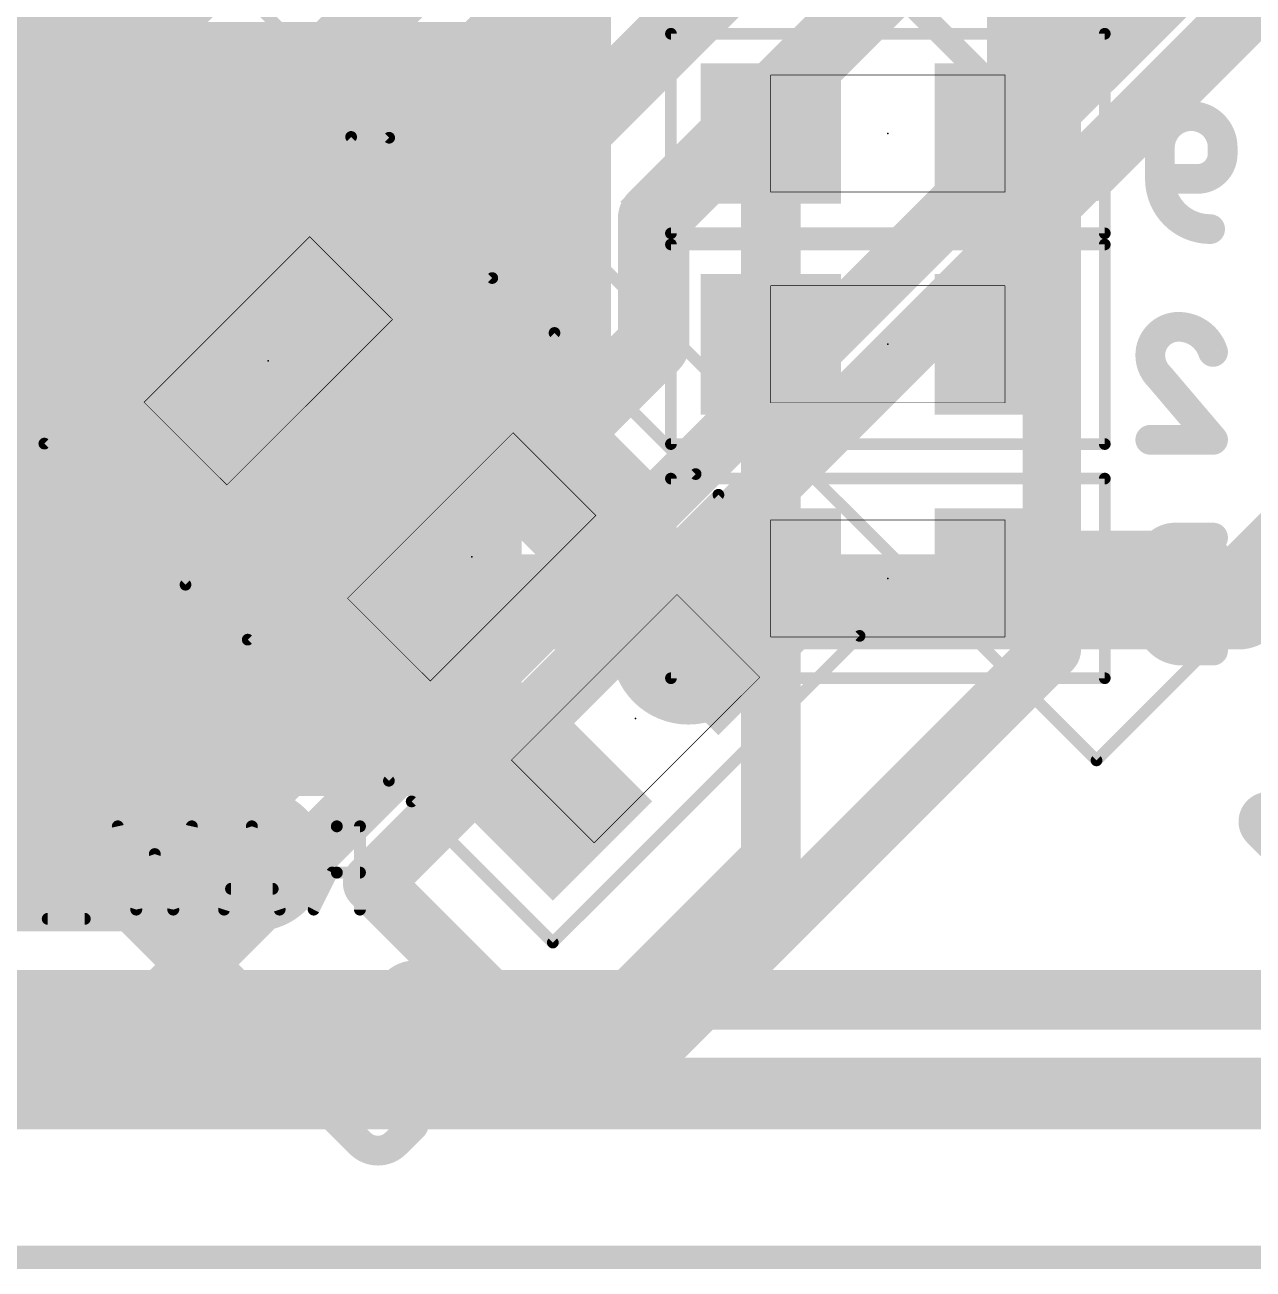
# Model space of a CAD drawing. Extents: x -4.1 to 63.7, y 1.1 to 51.7.
# Drawn here: x 14.52 to 19.76, y 1.15 to 6.46 of the extents above; entities that cross this region are included whole.
import ezdxf

# ---------------------------------------------------------------- set-up
doc = ezdxf.new("R2010")
doc.units = 0
for name, color, linetype in [('1', 12, 'CONTINUOUS'), ('15', 30, 'CONTINUOUS'), ('16', 132, 'CONTINUOUS'), ('18', 110, 'CONTINUOUS'), ('2', 41, 'CONTINUOUS'), ('20', 141, 'CONTINUOUS'), ('21', 253, 'CONTINUOUS'), ('22', 253, 'CONTINUOUS'), ('23', 53, 'CONTINUOUS'), ('24', 53, 'CONTINUOUS'), ('25', 253, 'CONTINUOUS'), ('26', 253, 'CONTINUOUS'), ('39', 12, 'CONTINUOUS'), ('40', 132, 'CONTINUOUS'), ('51', 253, 'CONTINUOUS'), ('52', 253, 'CONTINUOUS')]:
    doc.layers.add(name, color=color, linetype=linetype)

# ---------------------------------------------------------------- blocks, each defined once
blk = doc.blocks.new('RECT')
blk.add_solid([(-0.5, -0.5), (0.5, -0.5), (-0.5, 0.5), (0.5, 0.5)])
blk = doc.blocks.new('ROUNDV')
at = {"const_width": 0.5}
blk.add_lwpolyline([(0, -0.25, 1), (0, 0.25, 1), (0, -0.25)], format="xyb", dxfattribs=at)

msp = doc.modelspace()

# ---------------------------------------------------------------- linework, layer by layer
at = {"layer": '1'}
for points, const_width in [([(17.3316, 6.4779), (20.2, 9.3462)], 0.25), ([(20.2, 7.6), (18.9, 6.3)], 0.25), ([(15.4329, 6.9), (14.515, 5.9821)], 0.4064), ([(16.9781, 6.8314), (16.3, 6.1533)], 0.25), ([(18.9, 6.3), (18.9, 3.7974)], 0.25), ([(16.3, 6.1533), (16.3, 5.7747)], 0.25), ([(17.6852, 6.1243), (17.2, 5.6391)], 0.3048), ([(16.3, 5.7747), (15.9081, 5.3828)], 0.25), ([(17.2, 5.6391), (17.2, 5.1)], 0.3048), ([(17.2, 5.1), (16.7156, 4.6156)], 0.3048), ([(15.201, 4.6757), (14.0253, 3.5)], 0.4064), ([(15.201, 4.6757), (15.301, 4.5757)], 0.254), ([(16.7156, 4.6156), (16.7856, 4.5456)], 0.3048), ([(16.7554, 4.5757), (15.301, 4.5757)], 0.254), ([(16.7766, 4.5456), (16.7856, 4.5456)], 0.3048), ([(16.7554, 4.5757), (16.7856, 4.5456)], 0.254), ([(16.7856, 4.5456), (17.4766, 3.8546)], 0.3048), ([(16.0694, 3.8384), (16.2539, 3.6539)], 0.3048), ([(18.9, 3.7974), (17.2474, 2.1448)], 0.25), ([(15.9539, 3.6539), (15.3, 3)], 0.3048), ([(16.2539, 3.6539), (15.9539, 3.6539)], 0.3048), ([(16.2539, 3.6539), (16.7604, 3.1474)], 0.3048), ([(16.7604, 3.1474), (16.7694, 3.1474)], 0.3048), ([(15.3, 3), (15.402, 2.898)], 0.3048), ([(15.402, 2.898), (15.5, 2.898)], 0.3048), ([(17.2474, 2.1448), (7.5552, 2.1448)], 0.25)]:
    msp.add_lwpolyline(points, dxfattribs=dict(at, const_width=const_width))
for points, const_width in [([(17.2874, 6.5221, 1), (17.3758, 6.4337)], 0.125), ([(18.9625, 6.3, 1), (18.8375, 6.3)], 0.125), ([(18.8558, 6.3442, 1), (18.9442, 6.2558)], 0.125), ([(16.3625, 6.1533, 1), (16.2375, 6.1533)], 0.125), ([(17.7391, 6.0704, 1), (17.6313, 6.1782)], 0.1524), ([(16.2558, 6.1975, 1), (16.3442, 6.1091)], 0.125), ([(14.4432, 6.0539, 1), (14.5868, 5.9102)], 0.2032), ([(16.3442, 5.7305, 1), (16.2558, 5.8189)], 0.125), ([(16.2375, 5.7747, 1), (16.3625, 5.7747)], 0.125), ([(17.2762, 5.6391, 1), (17.1238, 5.6391)], 0.1524), ([(17.1461, 5.693, 1), (17.2539, 5.5852)], 0.1524), ([(15.8639, 5.427, 1), (15.9523, 5.3386)], 0.125), ([(17.2539, 5.0461, 1), (17.1461, 5.1539)], 0.1524), ([(17.1238, 5.1, 1), (17.2762, 5.1)], 0.1524), ([(15.2728, 4.6039, 1), (15.1292, 4.7476)], 0.2032), ([(15.2459, 4.7206, 1), (15.1561, 4.6308)], 0.127), ([(16.7694, 4.6694, 1), (16.6617, 4.5617)], 0.1524), ([(16.6617, 4.6694, 1), (16.7694, 4.5617)], 0.1524), ([(15.301, 4.6392, 1), (15.301, 4.5122)], 0.127), ([(15.2561, 4.5308, 1), (15.3459, 4.6206)], 0.127), ([(16.7766, 4.6218, 1), (16.7766, 4.4694)], 0.1524), ([(16.8003, 4.6206, 1), (16.7105, 4.5308)], 0.127), ([(16.8394, 4.5994, 1), (16.7317, 4.4917)], 0.1524), ([(16.7554, 4.5122, 1), (16.7554, 4.6392)], 0.127), ([(16.7856, 4.4694, 1), (16.7856, 4.6218)], 0.1524), ([(16.7317, 4.4917, 1), (16.8394, 4.5994)], 0.1524), ([(16.7407, 4.5007, 1), (16.8305, 4.5905)], 0.127), ([(16.1233, 3.8923, 1), (16.0156, 3.7846)], 0.1524), ([(17.4227, 3.8007, 1), (17.5304, 3.9084)], 0.1524), ([(18.9442, 3.7532, 1), (18.8558, 3.8416)], 0.125), ([(18.8375, 3.7974, 1), (18.9625, 3.7974)], 0.125), ([(15.9539, 3.7301, 1), (15.9539, 3.5777)], 0.1524), ([(16.0078, 3.6001, 1), (15.9001, 3.7078)], 0.1524), ([(16.3078, 3.7078, 1), (16.2001, 3.6001)], 0.1524), ([(16.2001, 3.6001, 1), (16.3078, 3.7078)], 0.1524), ([(16.2539, 3.5777, 1), (16.2539, 3.7301)], 0.1524), ([(16.7604, 3.2236, 1), (16.7604, 3.0712)], 0.1524), ([(16.7694, 3.0712, 1), (16.7694, 3.2236)], 0.1524), ([(16.7066, 3.0936, 1), (16.8143, 3.2013)], 0.1524), ([(15.3539, 3.0539, 1), (15.2461, 2.9461)], 0.1524), ([(15.2461, 3.0539, 1), (15.3539, 2.9461)], 0.1524), ([(15.402, 2.9742, 1), (15.402, 2.8218)], 0.1524), ([(15.5, 2.8218, 1), (15.5, 2.9742)], 0.1524), ([(15.3481, 2.8441, 1), (15.4559, 2.9519)], 0.1524), ([(17.2032, 2.189, 1), (17.2916, 2.1006)], 0.125), ([(17.2474, 2.0823, 1), (17.2474, 2.2073)], 0.125)]:
    msp.add_lwpolyline(points, format="xyb", dxfattribs=dict(at, const_width=const_width))
at = {"layer": '15'}
for points, const_width in [([(38.6, 25.8), (14.8, 2)], 0.25), ([(16, 2.8), (37.45, 24.25)], 0.254), ([(15.5, 2.898), (9.498, 2.898)], 0.6096), ([(16.9, 1.9), (16, 2.8)], 0.254), ([(14.8, 2), (5.3, 2)], 0.25), ([(37.8, 1.9), (16.9, 1.9)], 0.254)]:
    msp.add_lwpolyline(points, dxfattribs=dict(at, const_width=const_width))
for points, const_width in [([(15.5, 2.7456, 1), (15.5, 3.0504)], 0.3048), ([(16.0449, 2.8449, 1), (15.9551, 2.7551)], 0.127), ([(15.9551, 2.8449, 1), (16.0449, 2.7551)], 0.127), ([(14.7558, 2.0442, 1), (14.8442, 1.9558)], 0.125), ([(14.8, 1.9375, 1), (14.8, 2.0625)], 0.125), ([(16.9, 1.9635, 1), (16.9, 1.8365)], 0.127), ([(16.8551, 1.8551, 1), (16.9449, 1.9449)], 0.127)]:
    msp.add_lwpolyline(points, format="xyb", dxfattribs=dict(at, const_width=const_width))
at = {"layer": '16'}
for points, const_width in [([(17.5, 8), (14.9, 5.4)], 0.3048), ([(16.205, 6.105), (17.1, 7)], 0.254), ([(18.75, 7), (18.75, 6.05)], 0.254), ([(16.205, 4.187), (16.205, 6.105)], 0.254), ([(18.75, 6.05), (18.7, 6)], 0.254), ([(17.7, 6), (17.7, 5.1)], 0.254), ([(18.7, 6), (18.7, 5.1)], 0.254), ([(14.9, 5.4), (14.1, 5.4)], 0.25), ([(17.7, 5.1), (17.7, 4.1)], 0.254), ([(14.935, 4.187), (14.935, 2.765)], 0.254), ([(19.5, 4.1), (18.7, 4.1)], 0.4064), ([(17.7, 2.9), (17.7, 4.1)], 0.254), ([(17.1, 2.3), (17.7, 2.9)], 0.254), ([(14.935, 2.765), (15.4, 2.3)], 0.254), ([(28.1, 2.3), (14, 2.3)], 0.254), ([(15.4, 2.3), (17.1, 2.3)], 0.254)]:
    msp.add_lwpolyline(points, dxfattribs=dict(at, const_width=const_width))
for points, const_width in [([(16.2685, 6.105, 1), (16.1415, 6.105)], 0.127), ([(16.1601, 6.1499, 1), (16.2499, 6.0601)], 0.127), ([(18.7949, 6.0051, 1), (18.7051, 6.0949)], 0.127), ([(17.7635, 6, 1), (17.6365, 6)], 0.127), ([(18.7635, 6, 1), (18.6365, 6)], 0.127), ([(18.6865, 6.05, 1), (18.8135, 6.05)], 0.127), ([(18.6551, 6.0449, 1), (18.7449, 5.9551)], 0.127), ([(14.8461, 5.4539, 1), (14.9539, 5.3461)], 0.1524), ([(14.9, 5.3375, 1), (14.9, 5.4625)], 0.125), ([(17.7635, 5.1, 1), (17.6365, 5.1)], 0.127), ([(17.6365, 5.1, 1), (17.7635, 5.1)], 0.127), ([(18.6365, 5.1, 1), (18.7635, 5.1)], 0.127), ([(14.9985, 4.187, 1), (14.8715, 4.187)], 0.127), ([(18.7, 4.2016, 1), (18.7, 3.9984)], 0.2032), ([(19.5, 3.9984, 1), (19.5, 4.2016)], 0.2032), ([(16.1415, 4.187, 1), (16.2685, 4.187)], 0.127), ([(17.7635, 4.1, 1), (17.6365, 4.1)], 0.127), ([(17.6365, 4.1, 1), (17.7635, 4.1)], 0.127), ([(17.7449, 2.8551, 1), (17.6551, 2.9449)], 0.127), ([(17.6365, 2.9, 1), (17.7635, 2.9)], 0.127), ([(14.9799, 2.8099, 1), (14.8901, 2.7201)], 0.127), ([(14.8715, 2.765, 1), (14.9985, 2.765)], 0.127), ([(15.4, 2.3635, 1), (15.4, 2.2365)], 0.127), ([(15.3551, 2.2551, 1), (15.4449, 2.3449)], 0.127), ([(17.0551, 2.3449, 1), (17.1449, 2.2551)], 0.127), ([(17.1, 2.2365, 1), (17.1, 2.3635)], 0.127)]:
    msp.add_lwpolyline(points, format="xyb", dxfattribs=dict(at, const_width=const_width))
at = {"layer": '2'}
for points, const_width in [([(20.4, 4.7), (19.7, 4)], 0.4064), ([(19.7, 4), (10.4, 4)], 0.4064), ([(4.2, 1.9), (37.8, 1.9)], 0.3048)]:
    msp.add_lwpolyline(points, dxfattribs=dict(at, const_width=const_width))
at = {"layer": '2', "const_width": 0.2032}
for points in [[(19.7, 3.8984, 1), (19.7, 4.1016)], [(19.6282, 4.0718, 1), (19.7718, 3.9282)]]:
    msp.add_lwpolyline(points, format="xyb", dxfattribs=at)
at = {"layer": '20', "const_width": 0.1}
msp.add_lwpolyline([(3.7, 1.2), (39, 1.2)], dxfattribs=at)
at = {"layer": '21', "const_width": 0.2}
for points in [[(19.0909, 6.2573), (12.5148, 12.8333)], [(25.667, 12.8333), (19.0909, 6.2573)], [(12.977, 3.3481), (15.664, 6.0351)]]:
    msp.add_lwpolyline(points, dxfattribs=at)
at = {"layer": '21', "const_width": 0.1}
for points in [[(19.0556, 6.2926, 1), (19.1263, 6.2219)], [(19.0556, 6.2219, 1), (19.1263, 6.2926)], [(15.6994, 5.9997, 1), (15.6287, 6.0704)]]:
    msp.add_lwpolyline(points, format="xyb", dxfattribs=at)
at = {"layer": '22', "const_width": 0.1524}
msp.add_lwpolyline([(16.9416, 8.7336), (16.9416, 4.4664)], dxfattribs=at)
at = {"layer": '22'}
for points, const_width in [([(16.9035, 4.4664, 1), (16.9797, 4.4664)], 0.0762), ([(17.348, 3.679, 1), (17.348, 3.933, 1), (17.348, 3.679)], 0.4064)]:
    msp.add_lwpolyline(points, format="xyb", dxfattribs=dict(at, const_width=const_width))
at = {"layer": '23'}
for p in [(15.5546, 5.0293), (16.423, 4.192), (17.123, 3.501)]:
    msp.add_point(p, dxfattribs=at)
at = {"layer": '24'}
for p in [(18.2, 6), (18.2, 5.1), (18.2, 4.1)]:
    msp.add_point(p, dxfattribs=at)
at = {"layer": '25'}
for points, const_width in [([(16.6086, 4.8211, 0.3205), (16.4949, 4.8022)], 0.127), ([(16.4949, 4.8022, 0.3205), (16.4759, 4.6884)], 0.127), ([(16.4724, 4.8246, 1), (16.5173, 4.7797)], 0.0635), ([(16.5173, 4.7797, 1), (16.4724, 4.8246)], 0.0635), ([(16.619, 4.8512, 1), (16.5983, 4.7911)], 0.0635), ([(16.7603, 4.7264, 0.1139), (16.6086, 4.8211)], 0.127), ([(16.5947, 4.7926, 1), (16.6226, 4.8497)], 0.0635), ([(16.6781, 4.8057, 1), (16.615, 4.7987)], 0.0635), ([(16.8551, 4.5747, 0.1139), (16.7603, 4.7264)], 0.127), ([(16.7828, 4.7488, 1), (16.7379, 4.7039)], 0.0635), ([(16.506, 4.6988, 1), (16.4459, 4.6781)], 0.0635), ([(16.4759, 4.6884, 0.1139), (16.5707, 4.5368)], 0.127), ([(16.4474, 4.6745, 1), (16.5045, 4.7024)], 0.0635), ([(16.7379, 4.7039, 1), (16.7828, 4.7488)], 0.0635), ([(16.8361, 4.4609, 0.3204), (16.8551, 4.5747)], 0.127), ([(16.8836, 4.5886, 1), (16.8266, 4.5607)], 0.0635), ([(16.5707, 4.5368, 0.1139), (16.7224, 4.442)], 0.127), ([(16.5932, 4.5592, 1), (16.5483, 4.5143)], 0.0635), ([(16.5483, 4.5143, 1), (16.5932, 4.5592)], 0.0635), ([(16.8251, 4.5643, 1), (16.8851, 4.585)], 0.0635), ([(16.2871, 4.4237, 0.4142), (16.1164, 4.4237)], 0.127), ([(16.7224, 4.442, 0.3205), (16.8361, 4.4609)], 0.127), ([(16.8586, 4.4385, 1), (16.8137, 4.4834)], 0.0635), ([(16.1164, 4.4237, 0.3252), (16.088, 4.2436)], 0.127), ([(16.094, 4.4462, 1), (16.1389, 4.4013)], 0.0635), ([(16.1389, 4.4013, 1), (16.094, 4.4462)], 0.0635), ([(16.325, 4.3289, 0.2052), (16.2871, 4.4237)], 0.127), ([(16.3095, 4.4462, 1), (16.2646, 4.4013)], 0.0635), ([(16.2646, 4.4013, 1), (16.3095, 4.4462)], 0.0635), ([(16.6529, 4.4574, 1), (16.716, 4.4644)], 0.0635), ([(16.7363, 4.4705, 1), (16.7084, 4.4135)], 0.0635), ([(16.7121, 4.412, 1), (16.7327, 4.472)], 0.0635), ([(16.8137, 4.4834, 1), (16.8586, 4.4385)], 0.0635), ([(16.3566, 4.3315, 1), (16.2933, 4.3264)], 0.0635), ([(16.2932, 4.3297, 1), (16.3567, 4.3282)], 0.0635), ([(16.0597, 4.2292, 1), (16.1163, 4.2581)], 0.0635), ([(15.861, 4.1234, 1), (15.8161, 4.1683)], 0.0635), ([(16.5654, 4.1453, 1), (16.5205, 4.1902)], 0.0635), ([(15.7627, 4.07, 0.4142), (15.7627, 3.9183)], 0.127), ([(15.7402, 4.0924, 1), (15.7851, 4.0475)], 0.0635), ([(15.7851, 4.0475, 1), (15.7402, 4.0924)], 0.0635), ([(16.331, 4.0007, 1), (16.3759, 3.9558)], 0.0635), ([(16.3218, 3.9756, 1), (16.3851, 3.9808)], 0.0635), ([(15.7851, 3.9408, 1), (15.7402, 3.8959)], 0.0635), ([(15.7402, 3.8959, 1), (15.7851, 3.9408)], 0.0635), ([(16.2022, 3.7821, 1), (16.1573, 3.827)], 0.0635), ([(15.9523, 3.7287, 0.4142), (16.1039, 3.7287)], 0.127), ([(15.9747, 3.7512, 1), (15.9298, 3.7063)], 0.0635), ([(15.9298, 3.7063, 1), (15.9747, 3.7512)], 0.0635), ([(16.0815, 3.7512, 1), (16.1264, 3.7063)], 0.0635), ([(16.1264, 3.7063, 1), (16.0815, 3.7512)], 0.0635), ([(15.3119, 3.3864, 1), (15.2566, 3.3551)], 0.0635), ([(15.3067, 3.3483, 1), (15.2618, 3.3932)], 0.0635), ([(15.1171, 3.2036, 1), (15.0722, 3.1587)], 0.0635), ([(15.0722, 3.2036, 1), (15.1171, 3.1587)], 0.0635), ([(15.1101, 3.1208, 1), (15.155, 3.1657)], 0.0635), ([(19.8693, 3.1063, 1), (19.7795, 3.0165)], 0.127), ([(14.9435, 2.9851, 1), (14.8986, 3.03)], 0.0635), ([(14.8452, 2.9317, 0.4142), (14.8452, 2.78)], 0.127), ([(14.8227, 2.9541, 1), (14.8676, 2.9092)], 0.0635), ([(14.8676, 2.9092, 1), (14.8227, 2.9541)], 0.0635), ([(15.5031, 2.9191, 1), (15.5584, 2.9503)], 0.0635), ([(14.8677, 2.8025, 1), (14.8227, 2.7576)], 0.0635), ([(14.8227, 2.7576, 1), (14.8677, 2.8025)], 0.0635), ([(15.2847, 2.6438, 1), (15.2398, 2.6887)], 0.0635), ([(15.0348, 2.5904, 0.4142), (15.1864, 2.5904)], 0.127), ([(15.0572, 2.6129, 1), (15.0123, 2.568)], 0.0635), ([(15.0123, 2.568, 1), (15.0572, 2.6129)], 0.0635), ([(15.164, 2.6129, 1), (15.2089, 2.568)], 0.0635), ([(15.2089, 2.568, 1), (15.164, 2.6129)], 0.0635), ([(16.2533, 2.3728, 1), (16.1016, 2.2212)], 0.127), ([(16.1016, 2.2212, 1), (16.2533, 2.3728)], 0.127), ([(16.2757, 2.3953, 1), (16.2308, 2.3504)], 0.0635), ([(16.2308, 2.3504, 1), (16.2757, 2.3953)], 0.0635), ([(16.4428, 2.2212, 1), (16.2533, 2.0316)], 0.127), ([(16.1241, 2.2436, 1), (16.0791, 2.1987)], 0.0635), ([(16.0791, 2.1987, 1), (16.1241, 2.2436)], 0.0635), ([(16.2533, 2.0316, 1), (16.4428, 2.2212)], 0.127), ([(16.4653, 2.2436, 1), (16.4204, 2.1987)], 0.0635), ([(16.4204, 2.1987, 1), (16.4653, 2.2436)], 0.0635), ([(15.8556, 2.0819, 1), (15.8107, 2.1268)], 0.0635), ([(15.7573, 2.0286, 0.4142), (15.7573, 1.8769)], 0.127), ([(15.7349, 2.051, 1), (15.7798, 2.0061)], 0.0635), ([(15.7798, 2.0061, 1), (15.7349, 2.051)], 0.0635), ([(16.2757, 2.054, 1), (16.2308, 2.0091)], 0.0635), ([(16.2308, 2.0091, 1), (16.2757, 2.054)], 0.0635), ([(15.7798, 1.8993, 1), (15.7349, 1.8544)], 0.0635), ([(15.7349, 1.8544, 1), (15.7798, 1.8993)], 0.0635), ([(16.1969, 1.7407, 1), (16.152, 1.7856)], 0.0635), ([(15.9469, 1.6873, 0.4142), (16.0986, 1.6873)], 0.127), ([(15.9694, 1.7098, 1), (15.9245, 1.6648)], 0.0635), ([(15.9245, 1.6649, 1), (15.9694, 1.7098)], 0.0635), ([(16.0761, 1.7098, 1), (16.121, 1.6649)], 0.0635), ([(16.121, 1.6649, 1), (16.0761, 1.7098)], 0.0635)]:
    msp.add_lwpolyline(points, format="xyb", dxfattribs=dict(at, const_width=const_width))
for points, const_width in [([(16.6845, 4.4609), (16.6466, 4.8022)], 0.127), ([(16.325, 4.3289), (16.3534, 3.9782)], 0.127), ([(15.7627, 4.07), (15.8385, 4.1458)], 0.127), ([(16.3534, 3.9782), (16.543, 4.1678)], 0.127), ([(15.9523, 3.7287), (15.7627, 3.9183)], 0.127), ([(16.1798, 3.8046), (16.1039, 3.7287)], 0.127), ([(15.0947, 3.1812), (15.2843, 3.3708)], 0.127), ([(15.2843, 3.3708), (15.5307, 2.9347)], 0.127), ([(15.1326, 3.1432), (15.0947, 3.1812)], 0.127), ([(19.8244, 3.0614), (20.3432, 2.5425)], 0.254), ([(14.8452, 2.9317), (14.921, 3.0075)], 0.127), ([(15.0348, 2.5904), (14.8452, 2.78)], 0.127), ([(15.2623, 2.6663), (15.1864, 2.5904)], 0.127), ([(15.7573, 2.0286), (15.8332, 2.1044)], 0.127), ([(15.9469, 1.6873), (15.7573, 1.8769)], 0.127), ([(16.1744, 1.7631), (16.0986, 1.6873)], 0.127)]:
    msp.add_lwpolyline(points, dxfattribs=dict(at, const_width=const_width))
at = {"layer": '26'}
for points, const_width in [([(19.6297, 5.9404, 1), (19.3616, 5.9404)], 0.127), ([(19.3933, 5.9404, 1), (19.3298, 5.9404)], 0.0635), ([(19.3298, 5.9404, 1), (19.3933, 5.9404)], 0.0635), ([(19.5225, 5.8064, 0.4142), (19.6297, 5.9136)], 0.127), ([(19.6615, 5.9404, 1), (19.598, 5.9404)], 0.0635), ([(19.6615, 5.9136, 1), (19.598, 5.9136)], 0.0635), ([(19.598, 5.9404, 1), (19.6615, 5.9404)], 0.0635), ([(19.598, 5.9136, 1), (19.6615, 5.9136)], 0.0635), ([(19.3933, 5.8064, 1), (19.3298, 5.8064)], 0.0635), ([(19.3616, 5.8064, 0.4142), (19.5761, 5.5919)], 0.127), ([(19.3616, 5.8381, 1), (19.3616, 5.7746)], 0.0635), ([(19.5225, 5.8381, 1), (19.5225, 5.7746)], 0.0635), ([(19.5225, 5.7746, 1), (19.5225, 5.8381)], 0.0635), ([(19.3298, 5.8064, 1), (19.3933, 5.8064)], 0.0635), ([(19.5761, 5.5602, 1), (19.5761, 5.6236)], 0.0635), ([(19.4411, 5.1745, 0.4142), (19.3205, 5.0538)], 0.127), ([(19.5886, 5.0673, 0.3252), (19.4411, 5.1745)], 0.127), ([(19.4411, 5.2062, 1), (19.4411, 5.1428)], 0.0635), ([(19.4411, 5.1428, 1), (19.4411, 5.2062)], 0.0635), ([(19.3522, 5.0538, 1), (19.2887, 5.0538)], 0.0635), ([(19.3205, 5.0538, 0.2053), (19.3607, 4.96)], 0.127), ([(19.5584, 5.0575, 1), (19.6188, 5.077)], 0.0635), ([(19.2887, 5.0538, 1), (19.3522, 5.0538)], 0.0635), ([(19.3849, 4.9806, 1), (19.3365, 4.9394)], 0.0635), ([(19.3388, 4.937, 1), (19.3826, 4.983)], 0.0635), ([(19.3205, 4.7237, 1), (19.3205, 4.6602)], 0.0635), ([(19.5644, 4.6713, 1), (19.6128, 4.7125)], 0.0635), ([(19.5886, 4.6602, 1), (19.5886, 4.7237)], 0.0635), ([(19.4277, 4.2745, 1), (19.4277, 4.06)], 0.127), ([(19.4277, 4.3063, 1), (19.4277, 4.2428)], 0.0635), ([(19.4277, 4.2428, 1), (19.4277, 4.3063)], 0.0635), ([(19.5886, 4.2428, 1), (19.5886, 4.3063)], 0.0635), ([(19.4546, 4.06, 1), (19.4546, 3.7919)], 0.127), ([(19.4277, 4.0918, 1), (19.4277, 4.0283)], 0.0635), ([(19.4277, 4.0283, 1), (19.4277, 4.0918)], 0.0635), ([(19.4546, 4.0283, 1), (19.4546, 4.0918)], 0.0635), ([(19.535, 4.0283, 1), (19.535, 4.0918)], 0.0635), ([(19.4546, 3.8237, 1), (19.4546, 3.7601)], 0.0635), ([(19.4546, 3.7601, 1), (19.4546, 3.8237)], 0.0635), ([(19.5886, 3.7601, 1), (19.5886, 3.8237)], 0.0635), ([(14.9242, 3.0439, 1), (14.8994, 3.0384)], 0.0254), ([(15.2403, 3.0384, 1), (15.2155, 3.0439)], 0.0254), ([(15.4964, 3.0451, 1), (15.4723, 3.0371)], 0.0254), ([(15.4964, 3.0371, 1), (15.4723, 3.0451)], 0.0254), ([(15.8471, 3.0411, 1), (15.8471, 2.8436)], 0.0508), ([(15.8471, 3.0538, 1), (15.8471, 3.0284)], 0.0254), ([(15.8471, 3.0284, 1), (15.8471, 3.0538)], 0.0254), ([(15.9586, 3.0411, 1), (15.9332, 3.0411)], 0.0254), ([(15.9459, 3.0284, 1), (15.9459, 3.0538)], 0.0254), ([(15.0819, 2.9266, 1), (15.0578, 2.9186)], 0.0254), ([(15.0819, 2.9186, 1), (15.0578, 2.9266)], 0.0254), ([(15.8387, 2.8379, 1), (15.816, 2.8492)], 0.0254), ([(15.8471, 2.8563, 1), (15.8471, 2.8309)], 0.0254), ([(15.8471, 2.8309, 1), (15.8471, 2.8563)], 0.0254), ([(15.9459, 2.8309, 1), (15.9459, 2.8563)], 0.0254), ([(15.3954, 2.7871, 1), (15.3954, 2.7617)], 0.0254), ([(15.5732, 2.7617, 1), (15.5732, 2.7871)], 0.0254), ([(14.6128, 2.6587, 1), (14.6128, 2.6333)], 0.0254), ([(14.7709, 2.6333, 1), (14.7709, 2.6587)], 0.0254), ([(14.9787, 2.6895, 1), (15.0028, 2.6815)], 0.0254), ([(14.9784, 2.6828, 1), (15.0032, 2.6883)], 0.0254), ([(15.1364, 2.6883, 1), (15.1612, 2.6828)], 0.0254), ([(15.1368, 2.6815, 1), (15.1609, 2.6895)], 0.0254), ([(15.3538, 2.6895, 1), (15.3779, 2.6815)], 0.0254), ([(15.5908, 2.6815, 1), (15.6149, 2.6895)], 0.0254), ([(15.737, 2.6912, 1), (15.7597, 2.6798)], 0.0254), ([(15.9332, 2.6855, 1), (15.9586, 2.6855)], 0.0254)]:
    msp.add_lwpolyline(points, format="xyb", dxfattribs=dict(at, const_width=const_width))
for points, const_width in [([(19.3616, 5.9404), (19.3616, 5.8064)], 0.127), ([(19.6297, 5.9136), (19.6297, 5.9404)], 0.127), ([(19.3616, 5.8064), (19.5225, 5.8064)], 0.127), ([(19.3607, 4.96), (19.5886, 4.6919)], 0.127), ([(19.5886, 4.6919), (19.3205, 4.6919)], 0.127), ([(19.5886, 4.2745), (19.4277, 4.2745)], 0.127), ([(19.4277, 4.06), (19.535, 4.06)], 0.127), ([(19.5886, 3.7919), (19.4546, 3.7919)], 0.127), ([(14.9908, 2.6855), (14.9118, 3.0411)], 0.0508), ([(15.2279, 3.0411), (15.1488, 2.6855)], 0.0508), ([(15.4843, 3.0411), (15.3658, 2.6855)], 0.0508), ([(15.6029, 2.6855), (15.4843, 3.0411)], 0.0508), ([(15.9459, 3.0411), (15.8471, 3.0411)], 0.0508), ([(15.9459, 2.6855), (15.9459, 3.0411)], 0.0508), ([(15.0698, 2.9226), (14.9908, 2.6855)], 0.0508), ([(15.1488, 2.6855), (15.0698, 2.9226)], 0.0508), ([(15.7483, 2.6855), (15.8273, 2.8436)], 0.0508), ([(15.8471, 2.8436), (15.9459, 2.8436)], 0.0508), ([(15.3954, 2.7744), (15.5732, 2.7744)], 0.0508), ([(14.7709, 2.646), (14.6128, 2.646)], 0.0508)]:
    msp.add_lwpolyline(points, dxfattribs=dict(at, const_width=const_width))
at = {"layer": '39', "const_width": 0.05}
for points in [[(15.9081, 5.9856), (14.5983, 4.6757)], [(16.5109, 5.3828), (15.9081, 5.9856)], [(15.201, 4.073), (16.5109, 5.3828)], [(16.7766, 5.1483), (15.4667, 3.8384)], [(17.3793, 4.5456), (16.7766, 5.1483)], [(14.5983, 4.6757), (15.201, 4.073)], [(16.0694, 3.2357), (17.3793, 4.5456)], [(17.4766, 4.4573), (16.1667, 3.1474)], [(18.0793, 3.8546), (17.4766, 4.4573)], [(16.7694, 2.5447), (18.0793, 3.8546)], [(15.4667, 3.8384), (16.0694, 3.2357)], [(16.1667, 3.1474), (16.7694, 2.5447)]]:
    msp.add_lwpolyline(points, dxfattribs=at)
at = {"layer": '39', "const_width": 0.025}
for points in [[(15.917, 5.9944, 1), (15.8993, 5.9767)], [(15.917, 5.9767, 1), (15.8993, 5.9944)], [(16.5197, 5.374, 1), (16.502, 5.3917)], [(16.502, 5.374, 1), (16.5197, 5.3917)], [(16.7854, 5.1571, 1), (16.7677, 5.1395)], [(16.7854, 5.1395, 1), (16.7677, 5.1571)], [(14.6071, 4.6846, 1), (14.5894, 4.6669)], [(14.5894, 4.6846, 1), (14.6071, 4.6669)], [(17.3881, 4.5367, 1), (17.3705, 4.5544)], [(17.3705, 4.5367, 1), (17.3881, 4.5544)], [(17.4854, 4.4661, 1), (17.4677, 4.4485)], [(17.4854, 4.4485, 1), (17.4677, 4.4661)], [(15.1922, 4.0818, 1), (15.2098, 4.0642)], [(15.1922, 4.0642, 1), (15.2098, 4.0818)], [(18.0881, 3.8457, 1), (18.0705, 3.8634)], [(15.4755, 3.8473, 1), (15.4579, 3.8296)], [(15.4579, 3.8473, 1), (15.4755, 3.8296)], [(18.0705, 3.8457, 1), (18.0881, 3.8634)], [(16.0606, 3.2445, 1), (16.0783, 3.2269)], [(16.0606, 3.2269, 1), (16.0783, 3.2445)], [(16.1755, 3.1563, 1), (16.1579, 3.1386)], [(16.1579, 3.1563, 1), (16.1755, 3.1386)], [(16.7606, 2.5535, 1), (16.7783, 2.5359)], [(16.7606, 2.5359, 1), (16.7783, 2.5535)]]:
    msp.add_lwpolyline(points, format="xyb", dxfattribs=at)
at = {"layer": '40'}
for points, const_width in [([(16.9035, 4.5045), (16.9035, 8.6955)], 0.1524), ([(16.8908, 4.5172), (16.8908, 8.6828)], 0.1524), ([(11.6965, 6.4008), (16.9035, 6.4008)], 0.1524), ([(17.2738, 5.5738), (17.2738, 6.4262)], 0.05), ([(17.2738, 6.4262), (19.1262, 6.4262)], 0.05), ([(19.1262, 6.4262), (19.1262, 5.5738)], 0.05), ([(11.6965, 6.2484), (16.9035, 6.2484)], 0.1524), ([(11.6965, 6.096), (16.9035, 6.096)], 0.1524), ([(11.6965, 5.9436), (16.9035, 5.9436)], 0.1524), ([(11.6965, 5.7912), (16.9035, 5.7912)], 0.1524), ([(11.6965, 5.6388), (16.9035, 5.6388)], 0.1524), ([(19.1262, 5.5738), (17.2738, 5.5738)], 0.05), ([(11.6965, 5.4864), (16.9035, 5.4864)], 0.1524), ([(17.2738, 4.6738), (17.2738, 5.5262)], 0.05), ([(17.2738, 5.5262), (19.1262, 5.5262)], 0.05), ([(19.1262, 5.5262), (19.1262, 4.6738)], 0.05), ([(11.6965, 5.334), (16.9035, 5.334)], 0.1524), ([(11.6965, 5.1816), (16.9035, 5.1816)], 0.1524), ([(11.6965, 5.0292), (16.9035, 5.0292)], 0.1524), ([(11.6965, 4.8768), (16.9035, 4.8768)], 0.1524), ([(11.6965, 4.7244), (16.9035, 4.7244)], 0.1524), ([(19.1262, 4.6738), (17.2738, 4.6738)], 0.05), ([(11.6965, 4.572), (16.9035, 4.572)], 0.1524), ([(16.5606, 3.2472), (16.5606, 4.5172)], 0.1524), ([(16.5606, 4.5172), (16.8908, 4.5172)], 0.1524), ([(16.5606, 3.2472), (16.5606, 4.5045)], 0.1524), ([(16.5606, 4.5045), (16.9035, 4.5045)], 0.1524), ([(17.2738, 3.6738), (17.2738, 4.5262)], 0.05), ([(17.2738, 4.5262), (19.1262, 4.5262)], 0.05), ([(19.1262, 4.5262), (19.1262, 3.6738)], 0.05), ([(12.0394, 4.4196), (16.5606, 4.4196)], 0.1524), ([(12.0394, 4.2672), (16.5606, 4.2672)], 0.1524), ([(12.0394, 4.1148), (16.5606, 4.1148)], 0.1524), ([(12.0394, 3.9624), (16.5606, 3.9624)], 0.1524), ([(12.0394, 3.81), (16.5606, 3.81)], 0.1524), ([(12.0394, 3.6576), (16.5606, 3.6576)], 0.1524), ([(19.1262, 3.6738), (17.2738, 3.6738)], 0.05), ([(12.0394, 3.5052), (16.5606, 3.5052)], 0.1524), ([(12.0394, 3.3528), (16.5606, 3.3528)], 0.1524), ([(12.0394, 3.2472), (16.5606, 3.2472)], 0.1524), ([(12.0394, 3.2472), (16.5606, 3.2472)], 0.1524)]:
    msp.add_lwpolyline(points, dxfattribs=dict(at, const_width=const_width))
for points, const_width in [([(16.9035, 6.3627, 1), (16.9035, 6.4389)], 0.0762), ([(17.2863, 6.4262, 1), (17.2613, 6.4262)], 0.025), ([(17.2738, 6.4387, 1), (17.2738, 6.4137)], 0.025), ([(19.1387, 6.4262, 1), (19.1137, 6.4262)], 0.025), ([(19.1262, 6.4137, 1), (19.1262, 6.4387)], 0.025), ([(16.9035, 6.2103, 1), (16.9035, 6.2865)], 0.0762), ([(16.9035, 6.0579, 1), (16.9035, 6.1341)], 0.0762), ([(16.9035, 5.9055, 1), (16.9035, 5.9817)], 0.0762), ([(16.9035, 5.7531, 1), (16.9035, 5.8293)], 0.0762), ([(16.9035, 5.6007, 1), (16.9035, 5.6769)], 0.0762), ([(17.2738, 5.5863, 1), (17.2738, 5.5613)], 0.025), ([(17.2613, 5.5738, 1), (17.2863, 5.5738)], 0.025), ([(19.1137, 5.5738, 1), (19.1387, 5.5738)], 0.025), ([(19.1262, 5.5613, 1), (19.1262, 5.5863)], 0.025), ([(16.9035, 5.4483, 1), (16.9035, 5.5245)], 0.0762), ([(17.2863, 5.5262, 1), (17.2613, 5.5262)], 0.025), ([(17.2738, 5.5387, 1), (17.2738, 5.5137)], 0.025), ([(19.1387, 5.5262, 1), (19.1137, 5.5262)], 0.025), ([(19.1262, 5.5137, 1), (19.1262, 5.5387)], 0.025), ([(16.9035, 5.2959, 1), (16.9035, 5.3721)], 0.0762), ([(16.9035, 5.1435, 1), (16.9035, 5.2197)], 0.0762), ([(16.9035, 4.9911, 1), (16.9035, 5.0673)], 0.0762), ([(16.9035, 4.8387, 1), (16.9035, 4.9149)], 0.0762), ([(16.9035, 4.6863, 1), (16.9035, 4.7625)], 0.0762), ([(17.2738, 4.6863, 1), (17.2738, 4.6613)], 0.025), ([(17.2613, 4.6738, 1), (17.2863, 4.6738)], 0.025), ([(19.1137, 4.6738, 1), (19.1387, 4.6738)], 0.025), ([(19.1262, 4.6613, 1), (19.1262, 4.6863)], 0.025), ([(16.9035, 4.5339, 1), (16.9035, 4.6101)], 0.0762), ([(16.5987, 4.5172, 1), (16.5225, 4.5172)], 0.0762), ([(16.5606, 4.5553, 1), (16.5606, 4.4791)], 0.0762), ([(16.5987, 4.5045, 1), (16.5225, 4.5045)], 0.0762), ([(16.5606, 4.5426, 1), (16.5606, 4.4664)], 0.0762), ([(16.8908, 4.4791, 1), (16.8908, 4.5553)], 0.0762), ([(16.9035, 4.4664, 1), (16.9035, 4.5426)], 0.0762), ([(16.8527, 4.5172, 1), (16.9289, 4.5172)], 0.0762), ([(16.8654, 4.5045, 1), (16.9416, 4.5045)], 0.0762), ([(17.2863, 4.5262, 1), (17.2613, 4.5262)], 0.025), ([(17.2738, 4.5387, 1), (17.2738, 4.5137)], 0.025), ([(19.1387, 4.5262, 1), (19.1137, 4.5262)], 0.025), ([(19.1262, 4.5137, 1), (19.1262, 4.5387)], 0.025), ([(16.5606, 4.3815, 1), (16.5606, 4.4577)], 0.0762), ([(16.5606, 4.2291, 1), (16.5606, 4.3053)], 0.0762), ([(16.5606, 4.0767, 1), (16.5606, 4.1529)], 0.0762), ([(16.5606, 3.9243, 1), (16.5606, 4.0005)], 0.0762), ([(16.5606, 3.7719, 1), (16.5606, 3.8481)], 0.0762), ([(16.5606, 3.6195, 1), (16.5606, 3.6957)], 0.0762), ([(17.2738, 3.6863, 1), (17.2738, 3.6613)], 0.025), ([(17.2613, 3.6738, 1), (17.2863, 3.6738)], 0.025), ([(19.1137, 3.6738, 1), (19.1387, 3.6738)], 0.025), ([(19.1262, 3.6613, 1), (19.1262, 3.6863)], 0.025), ([(16.5606, 3.4671, 1), (16.5606, 3.5433)], 0.0762), ([(16.5606, 3.3147, 1), (16.5606, 3.3909)], 0.0762), ([(16.5606, 3.2091, 1), (16.5606, 3.2853)], 0.0762), ([(16.5606, 3.2091, 1), (16.5606, 3.2853)], 0.0762), ([(16.5225, 3.2472, 1), (16.5987, 3.2472)], 0.0762), ([(16.5225, 3.2472, 1), (16.5987, 3.2472)], 0.0762)]:
    msp.add_lwpolyline(points, format="xyb", dxfattribs=dict(at, const_width=const_width))
at = {"layer": '51'}
for points, const_width in [([(19.0909, 5.7623), (12.0199, 12.8333)], 0.1), ([(26.162, 12.8333), (19.0909, 5.7623)], 0.1), ([(19.0909, 3.3228), (9.5803, 12.8333)], 0.05), ([(28.6015, 12.8333), (19.0909, 3.3228)], 0.05), ([(14.515, 7.5377), (16.0706, 5.9821)], 0.05), ([(14.1438, 6.7068), (15.2398, 5.6108)], 0.1), ([(14.7802, 6.0704), (14.7802, 5.1512)], 0.1), ([(16.0706, 5.9821), (12.6058, 2.5172)], 0.05), ([(15.2398, 5.6108), (12.977, 3.3481)], 0.1), ([(15.0242, 4.8525), (15.7313, 5.5596)], 0.0025), ([(15.7313, 5.5596), (16.0849, 5.2061)], 0.0025), ([(16.0849, 5.2061), (15.3778, 4.499)], 0.0025), ([(15.3778, 4.499), (15.0242, 4.8525)], 0.0025), ([(15.8927, 4.0152), (16.5998, 4.7223)], 0.0025), ([(16.5998, 4.7223), (16.9533, 4.3688)], 0.0025), ([(16.9533, 4.3688), (16.2462, 3.6617)], 0.0025), ([(16.2462, 3.6617), (15.8927, 4.0152)], 0.0025), ([(16.5927, 3.3242), (17.2998, 4.0313)], 0.0025), ([(17.2998, 4.0313), (17.6533, 3.6778)], 0.0025), ([(17.6533, 3.6778), (16.9462, 2.9707)], 0.0025), ([(16.9462, 2.9707), (16.5927, 3.3242)], 0.0025)]:
    msp.add_lwpolyline(points, dxfattribs=dict(at, const_width=const_width))
for points, const_width in [([(14.8052, 6.0704, 1), (14.7552, 6.0704)], 0.05), ([(16.0795, 5.9732, 1), (16.0618, 5.9909)], 0.025), ([(16.0618, 5.9732, 1), (16.0795, 5.9909)], 0.025), ([(19.0732, 5.78, 1), (19.1086, 5.7446)], 0.05), ([(19.0732, 5.7446, 1), (19.1086, 5.78)], 0.05), ([(15.2575, 5.5932, 1), (15.2221, 5.6285)], 0.05), ([(15.2221, 5.5932, 1), (15.2575, 5.6285)], 0.05), ([(15.7318, 5.5601, 1), (15.7309, 5.5592)], 0.0013), ([(15.7318, 5.5592, 1), (15.7309, 5.5601)], 0.0013), ([(14.7552, 5.1512, 1), (14.8052, 5.1512)], 0.05), ([(16.0853, 5.2056, 1), (16.0844, 5.2065)], 0.0013), ([(16.0844, 5.2056, 1), (16.0853, 5.2065)], 0.0013), ([(15.0247, 4.853, 1), (15.0238, 4.8521)], 0.0013), ([(15.0238, 4.853, 1), (15.0247, 4.8521)], 0.0013), ([(16.6002, 4.7228, 1), (16.5993, 4.7219)], 0.0013), ([(16.6002, 4.7219, 1), (16.5993, 4.7228)], 0.0013), ([(15.3773, 4.4994, 1), (15.3782, 4.4985)], 0.0013), ([(15.3773, 4.4985, 1), (15.3782, 4.4994)], 0.0013), ([(16.9538, 4.3683, 1), (16.9529, 4.3692)], 0.0013), ([(16.9529, 4.3683, 1), (16.9538, 4.3692)], 0.0013), ([(15.8931, 4.0157, 1), (15.8922, 4.0148)], 0.0013), ([(15.8922, 4.0157, 1), (15.8931, 4.0148)], 0.0013), ([(17.3002, 4.0318, 1), (17.2993, 4.0309)], 0.0013), ([(17.3002, 4.0309, 1), (17.2993, 4.0318)], 0.0013), ([(17.6538, 3.6773, 1), (17.6529, 3.6782)], 0.0013), ([(17.6529, 3.6773, 1), (17.6538, 3.6782)], 0.0013), ([(16.2458, 3.6621, 1), (16.2467, 3.6612)], 0.0013), ([(16.2458, 3.6612, 1), (16.2467, 3.6621)], 0.0013), ([(16.5931, 3.3247, 1), (16.5922, 3.3238)], 0.0013), ([(16.5922, 3.3247, 1), (16.5931, 3.3238)], 0.0013), ([(19.0821, 3.3316, 1), (19.0998, 3.3139)], 0.025), ([(19.0821, 3.3139, 1), (19.0998, 3.3316)], 0.025), ([(16.9458, 2.9711, 1), (16.9467, 2.9702)], 0.0013), ([(16.9458, 2.9702, 1), (16.9467, 2.9711)], 0.0013)]:
    msp.add_lwpolyline(points, format="xyb", dxfattribs=dict(at, const_width=const_width))
at = {"layer": '52'}
for points, const_width in [([(16.7892, 8.5812), (16.7892, 6.2952)], 0.1524), ([(16.7892, 6.2952), (16.7892, 4.6188)], 0.1524), ([(17.7, 6.25), (17.7, 5.75)], 0.0025), ([(18.7, 6.25), (17.7, 6.25)], 0.0025), ([(18.7, 5.75), (18.7, 6.25)], 0.0025), ([(17.7, 5.75), (18.7, 5.75)], 0.0025), ([(17.7, 5.35), (17.7, 4.85)], 0.0025), ([(18.7, 5.35), (17.7, 5.35)], 0.0025), ([(18.7, 4.85), (18.7, 5.35)], 0.0025), ([(15.9708, 4.8185), (16.1034, 5.1832)], 0.0762), ([(15.9708, 4.8185), (15.6723, 5.0506)], 0.0762), ([(15.6723, 4.5863), (15.9708, 4.8185)], 0.0762), ([(16.3687, 4.8185), (15.9708, 4.8185)], 0.0762), ([(15.9708, 4.8185), (16.1034, 4.4537)], 0.0762), ([(17.7, 4.85), (18.7, 4.85)], 0.0025), ([(16.7892, 4.6188), (11.8108, 4.6188)], 0.1524), ([(14.681, 4.6188), (15.189, 4.5934)], 0.1524), ([(14.681, 3.5012), (14.681, 4.6188)], 0.1524), ([(15.951, 4.6188), (16.459, 4.5934)], 0.1524), ([(15.951, 3.5012), (15.951, 4.6188)], 0.1524), ([(15.189, 4.5934), (15.189, 3.5012)], 0.1524), ([(16.459, 4.5934), (16.459, 3.5012)], 0.1524), ([(17.7, 4.35), (17.7, 3.85)], 0.0025), ([(18.7, 4.35), (17.7, 4.35)], 0.0025), ([(18.7, 3.85), (18.7, 4.35)], 0.0025), ([(17.7, 3.85), (18.7, 3.85)], 0.0025), ([(15.189, 3.5012), (14.681, 3.5012)], 0.1524), ([(16.459, 3.5012), (15.951, 3.5012)], 0.1524)]:
    msp.add_lwpolyline(points, dxfattribs=dict(at, const_width=const_width))
for points, const_width in [([(16.8146, 6.9048, 1), (16.7892, 6.2952)], 0.1524), ([(16.8273, 6.2952, 1), (16.7511, 6.2952)], 0.0762), ([(16.7511, 6.2952, 1), (16.8273, 6.2952)], 0.0762), ([(16.7876, 6.2571, 1), (16.7908, 6.3333)], 0.0762), ([(17.7, 6.2506, 1), (17.7, 6.2494)], 0.0013), ([(17.7006, 6.25, 1), (17.6994, 6.25)], 0.0013), ([(18.7006, 6.25, 1), (18.6994, 6.25)], 0.0013), ([(18.7, 6.2494, 1), (18.7, 6.2506)], 0.0013), ([(17.7, 5.7506, 1), (17.7, 5.7494)], 0.0013), ([(17.6994, 5.75, 1), (17.7006, 5.75)], 0.0013), ([(18.6994, 5.75, 1), (18.7006, 5.75)], 0.0013), ([(18.7, 5.7494, 1), (18.7, 5.7506)], 0.0013), ([(17.7006, 5.35, 1), (17.6994, 5.35)], 0.0013), ([(17.7, 5.3506, 1), (17.7, 5.3494)], 0.0013), ([(18.7006, 5.35, 1), (18.6994, 5.35)], 0.0013), ([(18.7, 5.3494, 1), (18.7, 5.3506)], 0.0013), ([(16.1213, 5.1767, 1), (16.0855, 5.1898)], 0.0381), ([(15.684, 5.0656, 1), (15.6606, 5.0356)], 0.0381), ([(15.9708, 4.8375, 1), (15.9708, 4.7994)], 0.0381), ([(15.9887, 4.825, 1), (15.9529, 4.812)], 0.0381), ([(15.9529, 4.825, 1), (15.9887, 4.812)], 0.0381), ([(15.9824, 4.8034, 1), (15.9591, 4.8335)], 0.0381), ([(15.9591, 4.8034, 1), (15.9824, 4.8335)], 0.0381), ([(16.3687, 4.7994, 1), (16.3687, 4.8375)], 0.0381), ([(17.7, 4.8506, 1), (17.7, 4.8494)], 0.0013), ([(17.6994, 4.85, 1), (17.7006, 4.85)], 0.0013), ([(18.6994, 4.85, 1), (18.7006, 4.85)], 0.0013), ([(18.7, 4.8494, 1), (18.7, 4.8506)], 0.0013), ([(14.6829, 4.6569, 1), (14.6791, 4.5807)], 0.0762), ([(14.7191, 4.6188, 1), (14.6429, 4.6188)], 0.0762), ([(15.9529, 4.6569, 1), (15.9491, 4.5807)], 0.0762), ([(15.9891, 4.6188, 1), (15.9129, 4.6188)], 0.0762), ([(16.7892, 4.5807, 1), (16.7892, 4.6569)], 0.0762), ([(15.2271, 4.5934, 1), (15.1509, 4.5934)], 0.0762), ([(15.1871, 4.5553, 1), (15.1909, 4.6315)], 0.0762), ([(16.4971, 4.5934, 1), (16.4209, 4.5934)], 0.0762), ([(16.4571, 4.5553, 1), (16.4609, 4.6315)], 0.0762), ([(16.7511, 4.6188, 1), (16.8273, 4.6188)], 0.0762), ([(15.6606, 4.6014, 1), (15.684, 4.5713)], 0.0381), ([(16.0855, 4.4472, 1), (16.1213, 4.4602)], 0.0381), ([(17.7006, 4.35, 1), (17.6994, 4.35)], 0.0013), ([(17.7, 4.3506, 1), (17.7, 4.3494)], 0.0013), ([(18.7006, 4.35, 1), (18.6994, 4.35)], 0.0013), ([(18.7, 4.3494, 1), (18.7, 4.3506)], 0.0013), ([(17.7, 3.8506, 1), (17.7, 3.8494)], 0.0013), ([(17.6994, 3.85, 1), (17.7006, 3.85)], 0.0013), ([(18.6994, 3.85, 1), (18.7006, 3.85)], 0.0013), ([(18.7, 3.8494, 1), (18.7, 3.8506)], 0.0013), ([(14.681, 3.5393, 1), (14.681, 3.4631)], 0.0762), ([(15.189, 3.4631, 1), (15.189, 3.5393)], 0.0762), ([(15.951, 3.5393, 1), (15.951, 3.4631)], 0.0762), ([(16.459, 3.4631, 1), (16.459, 3.5393)], 0.0762), ([(14.6429, 3.5012, 1), (14.7191, 3.5012)], 0.0762), ([(15.1509, 3.5012, 1), (15.2271, 3.5012)], 0.0762), ([(15.9129, 3.5012, 1), (15.9891, 3.5012)], 0.0762), ([(16.4209, 3.5012, 1), (16.4971, 3.5012)], 0.0762)]:
    msp.add_lwpolyline(points, format="xyb", dxfattribs=dict(at, const_width=const_width))

# ---------------------------------------------------------------- block references
at = {"layer": '1'}
for p, xscale, yscale, rotation in [((16.9781, 6.8314), 1.475, 0.3, 45), ((17.3316, 6.4779), 1.475, 0.3, 45), ((14.515, 5.9821), 1.7, 1.3, 225), ((17.6852, 6.1243), 1.475, 0.3, 45), ((15.9081, 5.3828), 0.6, 0.6, 225), ((15.201, 4.6757), 0.6, 0.6, 225), ((16.7766, 4.5456), 0.6, 0.6, 225), ((16.0694, 3.8384), 0.6, 0.6, 225), ((17.4766, 3.8546), 0.6, 0.6, 225), ((16.7694, 3.1474), 0.6, 0.6, 225)]:
    msp.add_blockref('RECT', p, dxfattribs=dict(at, xscale=xscale, yscale=yscale, rotation=rotation))
at = {"layer": '16', "xscale": 0.6, "yscale": 0.6}
for p in [(17.7, 6), (18.7, 6), (17.7, 5.1), (18.7, 5.1), (17.7, 4.1), (18.7, 4.1)]:
    msp.add_blockref('RECT', p, dxfattribs=at)
at = {"layer": '16', "xscale": 1.6764, "yscale": 0.508, "rotation": 90}
for p in [(14.935, 4.187), (16.205, 4.187)]:
    msp.add_blockref('RECT', p, dxfattribs=at)
at = {"layer": '18', "xscale": 0.4024, "yscale": 0.4024}
for p in [(19.5, 4.1), (19.5, 4.1), (15.5, 2.898), (15.5, 2.898)]:
    msp.add_blockref('ROUNDV', p, dxfattribs=at)
at = {"layer": '51', "xscale": 0.2, "yscale": 0.5}
for p, rotation in [((15.8374, 5.3121), 225), ((15.2717, 4.7464), 45), ((16.7058, 4.4748), 225), ((16.1402, 3.9092), 45), ((17.4058, 3.7838), 225), ((16.8402, 3.2182), 45)]:
    msp.add_blockref('RECT', p, dxfattribs=dict(at, rotation=rotation))
at = {"layer": '52', "xscale": 0.2, "yscale": 0.5}
for p in [(17.8, 6), (17.8, 5.1), (17.8, 4.1)]:
    msp.add_blockref('RECT', p, dxfattribs=at)
at = {"layer": '52', "xscale": 0.2, "yscale": 0.5, "rotation": 180}
for p in [(18.6, 6), (18.6, 5.1), (18.6, 4.1)]:
    msp.add_blockref('RECT', p, dxfattribs=at)

doc.saveas('drawing.dxf')
